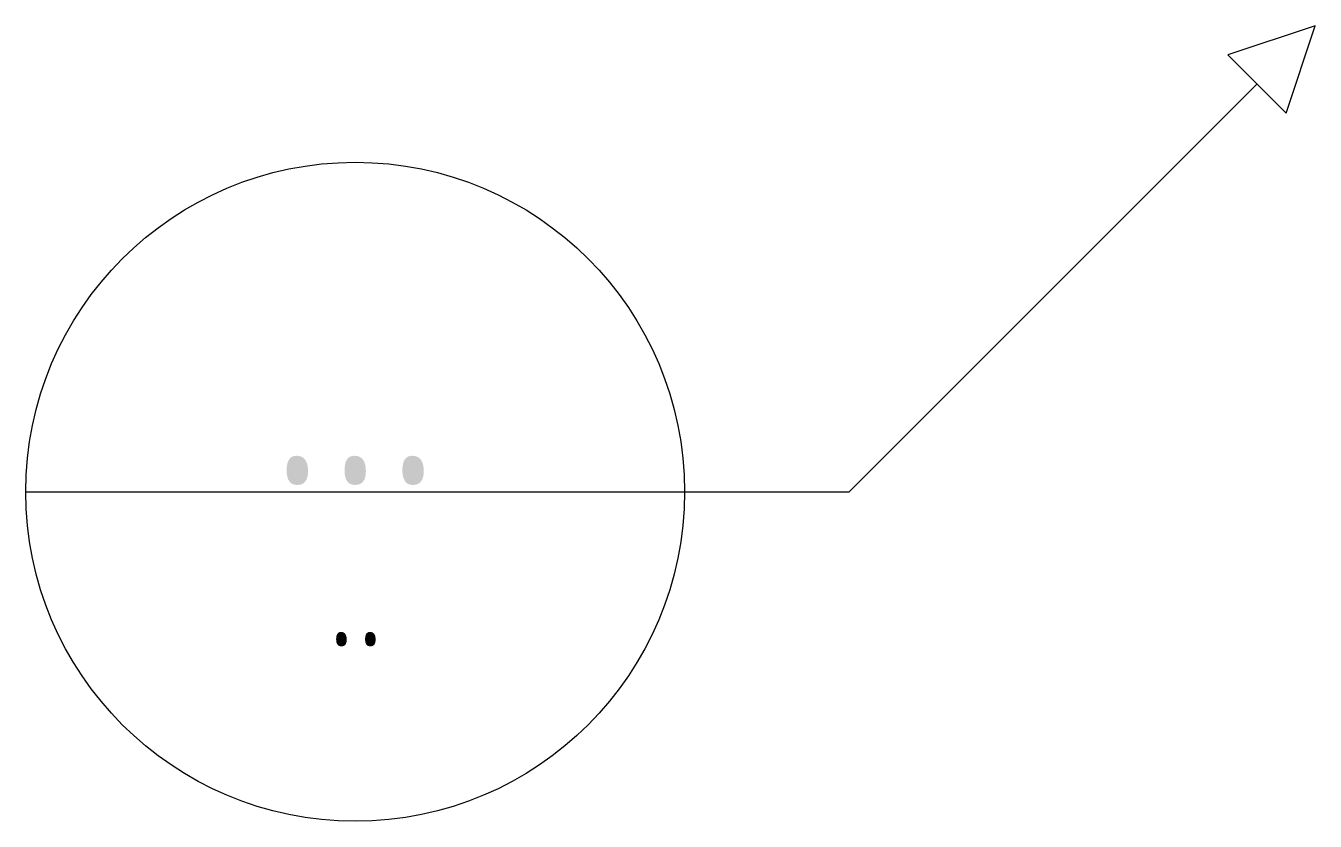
# Model space of a CAD drawing. Extents: x -31.3 to 0, y -19.3 to 0.
import ezdxf
from ezdxf.enums import TextEntityAlignment as Align

# ---------------------------------------------------------------- set-up
doc = ezdxf.new("R2010")
doc.units = 0
doc.styles.add('NLCS-ISO', font='NLCS-ISO.ttf', dxfattribs={"height": 0.0025})

msp = doc.modelspace()

# ---------------------------------------------------------------- linework, layer by layer
for p, q in [((0, 0), (-2.121, -0.707)), ((-0.707, -2.121), (0, 0)), ((-2.121, -0.707), (-0.707, -2.121)), ((-11.314, -11.314), (-1.414, -1.414)), ((-31.314, -11.314), (-11.314, -11.314))]:
    msp.add_line(p, q)
msp.add_circle((-23.314, -11.314), 8)

# ---------------------------------------------------------------- texts
at = {"lineweight": 50, "style": 'NLCS-ISO'}
msp.add_attdef('...', text='...', height=5, dxfattribs=at).set_placement((-23.314, -12.649), align=Align.BOTTOM_CENTER)
at = {"lineweight": 25, "style": 'NLCS-ISO'}
msp.add_attdef('..', text='..', height=2.5, dxfattribs=at).set_placement((-23.297, -12.57), align=Align.TOP_CENTER)

doc.saveas('drawing.dxf')
